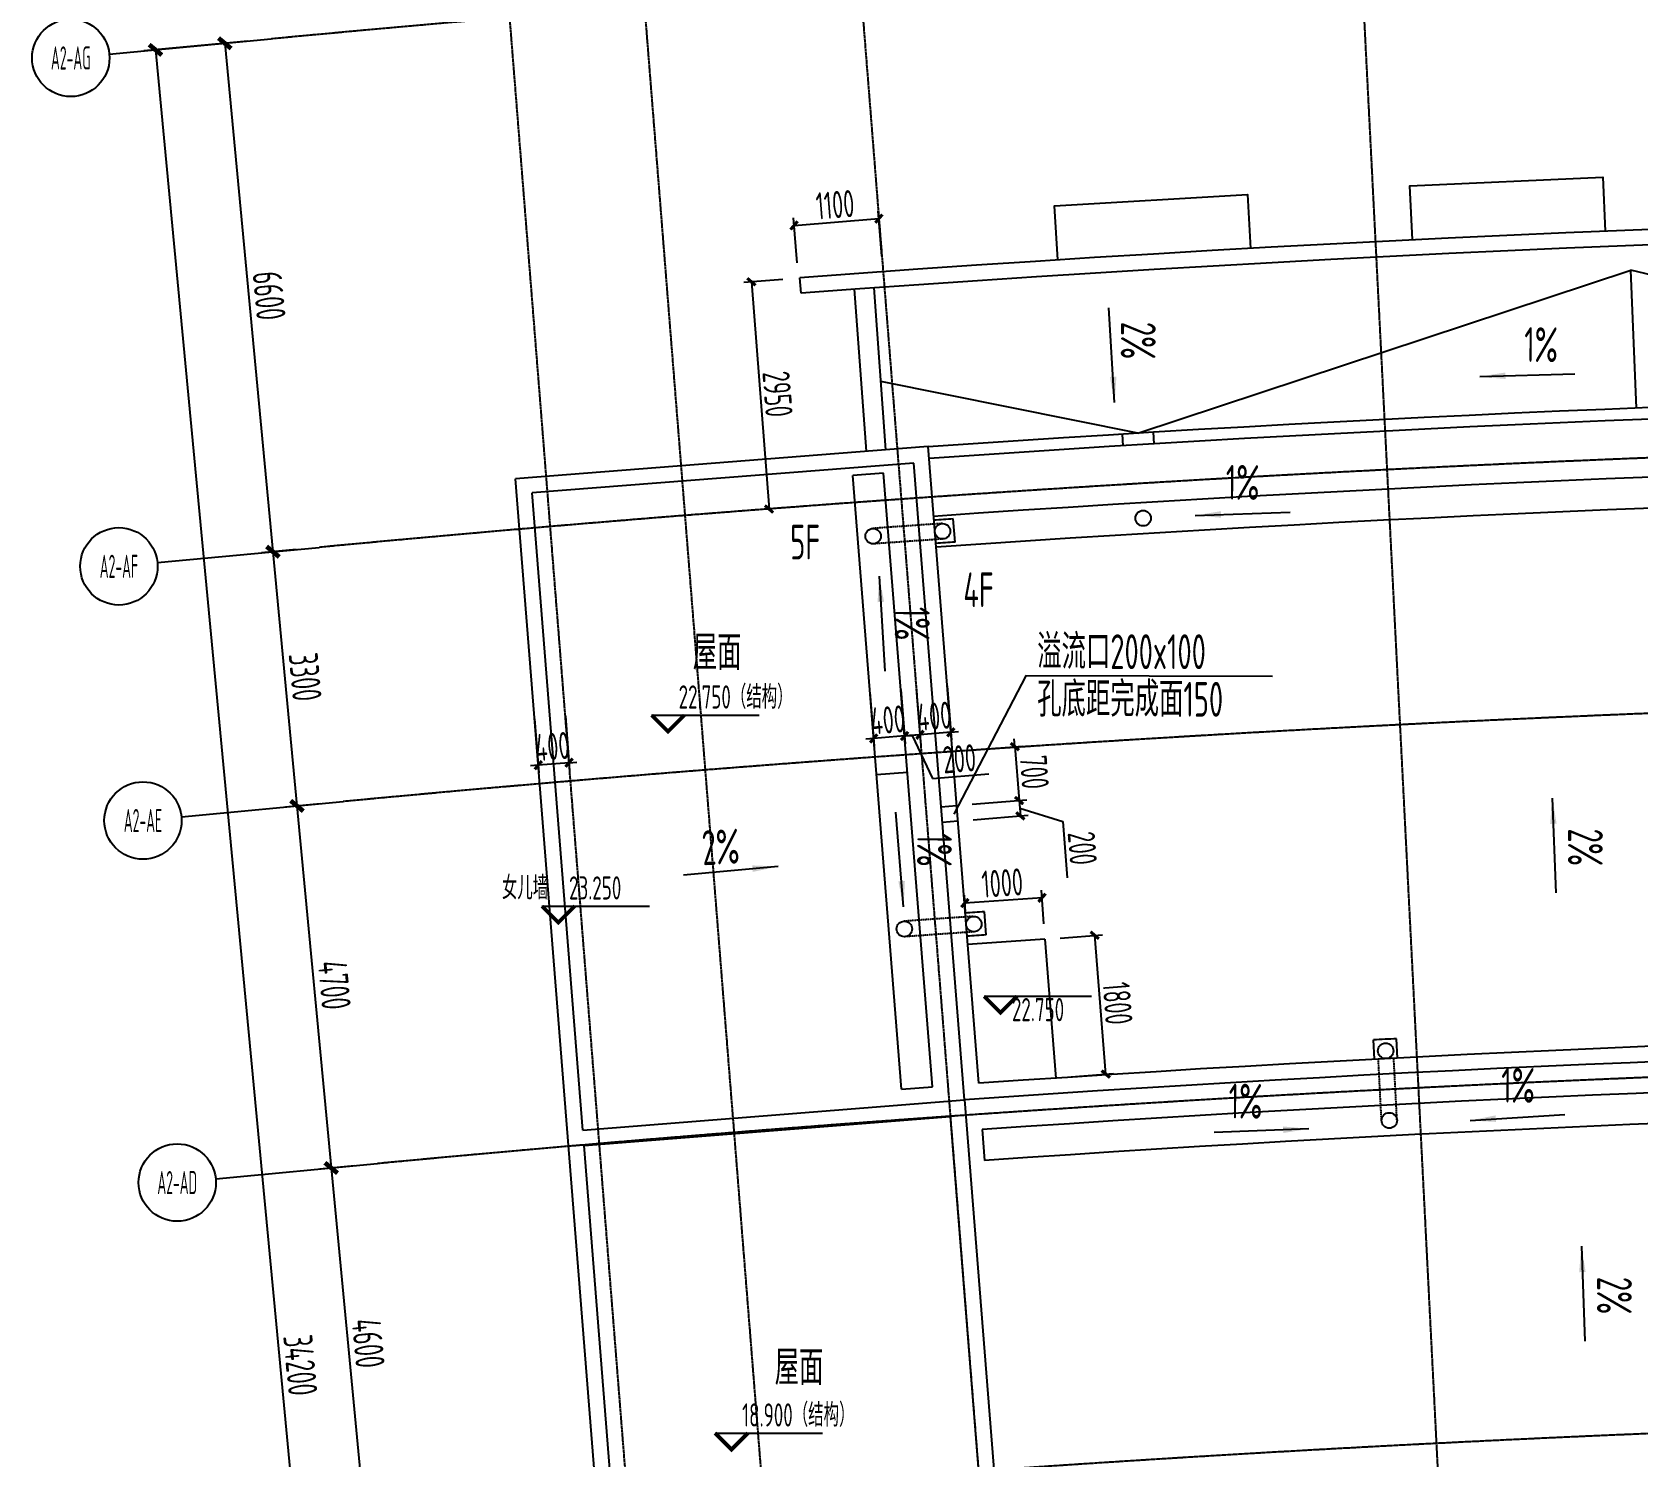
# Model space of a CAD drawing. Header units: millimetres. Extents: x 11677979 to 24947533, y -12764720 to -6308891.
# Drawn here: x 11745174 to 11765932, y -6390643 to -6372229 of the extents above; entities that cross this region are included whole.
import ezdxf
from ezdxf.enums import TextEntityAlignment as Align

# ---------------------------------------------------------------- set-up
doc = ezdxf.new("R2010")
doc.units = ezdxf.units.MM
doc.header["$LTSCALE"] = 10
for name, pattern in [('A2-RG-AXIS$0$CENTER', [2, 1.25, -0.25, 0.25, -0.25]), ('A2-RG-AXIS$0$DOTE', [2.42, 2, -0.2, 0.02, -0.2]), ('A2-RI-RF$0$HIDDEN', [0.375, 0.25, -0.125])]:
    doc.linetypes.add(name, pattern=pattern)
for name, color, linetype in [('A2-RB-RF$0$A-DIMS-100', 1, 'Continuous'), ('A2-RG-AXIS$0$A-AXIS', 1, 'Continuous'), ('A2-RG-AXIS$0$A-DIMS-100', 1, 'Continuous'), ('A2-RG-AXIS$0$A-GRID', 1, 'A2-RG-AXIS$0$CENTER'), ('A2-RG-AXIS$0$A-SYMB', 4, 'Continuous'), ('A2-RI-RF$0$$0$AUDIT_D_120618114340-341', 1, 'Continuous'), ('A2-RI-RF$0$$2$A-SYMB', 4, 'Continuous'), ('A2-RI-RF$0$A-HATH', 9, 'Continuous'), ('A2-RI-RF$0$A-ROOF-DRAN', 175, 'Continuous'), ('A2-RI-RF$0$A-ROOF-EDGE', 2, 'Continuous'), ('A2-RI-RF$0$A-SYMB', 4, 'Continuous'), ('A2-RI-RF$0$A-SYMB-AREA', 4, 'Continuous'), ('A2-RI-RF$0$A-SYMB-NAME', 4, 'Continuous')]:
    doc.layers.add(name, color=color, linetype=linetype)
doc.layers.add('A2-RI-RF$0$A-DETL-LLIN', color=3, linetype='Continuous', lineweight=5)
doc.styles.add('A2-RB-RF$0$XD2008', font='hzs.shx', dxfattribs={"width": 0.7, "bigfont": 'hztxt.shx'})
doc.styles.add('A2-RG-AXIS$0$ECADI', font='hzs.shx', dxfattribs={"width": 0.7, "bigfont": 'hztxt.shx'})
doc.styles.add('A2-RG-AXIS$0$XD2008', font='hzs.shx', dxfattribs={"width": 0.7, "bigfont": 'hztxt.shx'})
doc.styles.add('A2-RI-RF$0$$0$XD2008', font='xd-hzs.shx', dxfattribs={"width": 0.7, "bigfont": 'xd-hztxt.shx'})
doc.styles.add('A2-RI-RF$0$ECADI', font='hzs.shx', dxfattribs={"width": 0.7, "bigfont": 'hztxt.shx'})
doc.dimstyles.new('A2-RB-RF$0$XD100$0', dxfattribs={"dimscale": 100, "dimtxt": 3.5, "dimasz": 1, "dimexe": 1, "dimexo": 2, "dimgap": 0.5, "dimtad": 1, "dimdec": 0, "dimdsep": 46, "dimtxsty": 'A2-RB-RF$0$XD2008', "dimblk1": 'A2-RB-RF$0$_ArchTick', "dimblk2": 'A2-RB-RF$0$_ArchTick', "dimsah": 1, "dimcen": 2.5, "dimclrt": 4, "dimaunit": 1, "dimadec": 0, "dimazin": 0, "dimtfac": 1, "dimtdec": 0, "dimtix": 1, "dimtmove": 1, "dimatfit": 3, "dimfxl": 0, "dimtolj": 1, "dimtzin": 0, "dimarcsym": 0})
doc.dimstyles.new('A2-RG-AXIS$0$XD150$0', dxfattribs={"dimscale": 150, "dimtxt": 2.5, "dimasz": 1, "dimexe": 1, "dimexo": 2, "dimgap": 0.5, "dimtad": 1, "dimdec": 0, "dimdsep": 46, "dimtxsty": 'A2-RG-AXIS$0$XD2008', "dimblk": 'A2-RG-AXIS$0$_ArchTick', "dimcen": 2.5, "dimclrt": 4, "dimaunit": 1, "dimadec": 0, "dimazin": 0, "dimtfac": 1, "dimtdec": 0, "dimtmove": 2, "dimatfit": 3, "dimfxl": 0, "dimtolj": 1, "dimtzin": 0, "dimarcsym": 0})

# ---------------------------------------------------------------- blocks, each defined once
blk = doc.blocks.new('A2-RG-AXIS$0$ECADI-TAG-GRID')
at = {"color": 13}
blk.add_circle((0, 0), 5, dxfattribs=at)
at = {"style": 'A2-RG-AXIS$0$ECADI', "width": 0.7}
blk.add_attdef('GRID', text='', height=5, dxfattribs=at).set_placement((0, 0), align=Align.MIDDLE)
blk = doc.blocks.new('A2-RG-AXIS$0$_ArchTick')
at = {"color": 0, "linetype": 'ByBlock', "const_width": 0.4}
blk.add_lwpolyline([(-0.5, -0.5), (0.5, 0.5)], dxfattribs=at)
blk = doc.blocks.new('*D529')
at = {"layer": 'A2-RG-AXIS$0$A-DIMS-100', "color": 0, "lineweight": -2, "ltscale": 3, "transparency": 16777216}
for p, q in [((11747964, -6372346), (11747516, -6372388)), ((11747665, -6372374), (11748287, -6378945)), ((11748586, -6378916), (11748138, -6378959))]:
    blk.add_line(p, q, dxfattribs=at)
at = {"layer": 'Defpoints', "color": 0, "ltscale": 3, "transparency": 16777216}
for p in [(11748263, -6372318), (11748287, -6378945), (11748885, -6378888)]:
    blk.add_point(p, dxfattribs=at)
at = {"layer": 'A2-RG-AXIS$0$A-DIMS-100', "color": 0, "lineweight": -2, "ltscale": 3, "transparency": 16777216, "xscale": 150, "yscale": 150, "zscale": 150}
for p, rotation in [((11747665, -6372374), 95.40764197919357), ((11748287, -6378945), 275.4076419791936)]:
    blk.add_blockref('A2-RG-AXIS$0$_ArchTick', p, dxfattribs=dict(at, rotation=rotation))
at = {"layer": 'A2-RG-AXIS$0$A-DIMS-100', "color": 4, "ltscale": 3, "transparency": 16777216, "insert": (11748238, -6375635), "char_height": 375, "attachment_point": 5, "rotation": 275.4076, "style": 'A2-RG-AXIS$0$XD2008'}
blk.add_mtext('\\A1;6600', dxfattribs=at)
blk = doc.blocks.new('*D530')
at = {"layer": 'A2-RG-AXIS$0$A-DIMS-100', "color": 0, "lineweight": -2, "ltscale": 3, "transparency": 16777216}
for p, q in [((11748586, -6378916), (11748138, -6378959)), ((11748287, -6378945), (11748598, -6382230)), ((11748897, -6382202), (11748449, -6382244))]:
    blk.add_line(p, q, dxfattribs=at)
at = {"layer": 'Defpoints', "color": 0, "ltscale": 3, "transparency": 16777216}
for p in [(11748885, -6378888), (11749196, -6382174), (11748598, -6382230)]:
    blk.add_point(p, dxfattribs=at)
at = {"layer": 'A2-RG-AXIS$0$A-DIMS-100', "color": 0, "lineweight": -2, "ltscale": 3, "transparency": 16777216, "xscale": 150, "yscale": 150, "zscale": 150}
for p, rotation in [((11748287, -6378945), 95.40764194036541), ((11748598, -6382230), 275.4076419403654)]:
    blk.add_blockref('A2-RG-AXIS$0$_ArchTick', p, dxfattribs=dict(at, rotation=rotation))
at = {"layer": 'A2-RG-AXIS$0$A-DIMS-100', "color": 4, "ltscale": 3, "transparency": 16777216, "insert": (11748704, -6380563), "char_height": 375, "attachment_point": 5, "rotation": 275.4076, "style": 'A2-RG-AXIS$0$XD2008'}
blk.add_mtext('\\A1;3300', dxfattribs=at)
blk = doc.blocks.new('*D531')
at = {"layer": 'A2-RG-AXIS$0$A-DIMS-100', "color": 0, "lineweight": -2, "ltscale": 3, "transparency": 16777216}
for p, q in [((11748897, -6382202), (11748449, -6382244)), ((11748598, -6382230), (11749041, -6386909)), ((11749340, -6386881), (11748892, -6386923))]:
    blk.add_line(p, q, dxfattribs=at)
at = {"layer": 'Defpoints', "color": 0, "ltscale": 3, "transparency": 16777216}
for p in [(11749196, -6382174), (11749041, -6386909), (11749638, -6386853)]:
    blk.add_point(p, dxfattribs=at)
at = {"layer": 'A2-RG-AXIS$0$A-DIMS-100', "color": 0, "lineweight": -2, "ltscale": 3, "transparency": 16777216, "xscale": 150, "yscale": 150, "zscale": 150}
for p, rotation in [((11748598, -6382230), 95.40764194036541), ((11749041, -6386909), 275.4076419403654)]:
    blk.add_blockref('A2-RG-AXIS$0$_ArchTick', p, dxfattribs=dict(at, rotation=rotation))
at = {"layer": 'A2-RG-AXIS$0$A-DIMS-100', "color": 4, "ltscale": 3, "transparency": 16777216, "insert": (11749081, -6384545), "char_height": 375, "attachment_point": 5, "rotation": 275.4076, "style": 'A2-RG-AXIS$0$XD2008'}
blk.add_mtext('\\A1;4700', dxfattribs=at)
blk = doc.blocks.new('*D532')
at = {"layer": 'A2-RG-AXIS$0$A-DIMS-100', "color": 0, "lineweight": -2, "ltscale": 3, "transparency": 16777216}
for p, q in [((11749340, -6386881), (11748892, -6386923)), ((11749041, -6386909), (11749475, -6391489)), ((11749773, -6391460), (11749325, -6391503))]:
    blk.add_line(p, q, dxfattribs=at)
at = {"layer": 'Defpoints', "color": 0, "ltscale": 3, "transparency": 16777216}
for p in [(11749638, -6386853), (11749475, -6391489), (11750072, -6391432)]:
    blk.add_point(p, dxfattribs=at)
at = {"layer": 'A2-RG-AXIS$0$A-DIMS-100', "color": 0, "lineweight": -2, "ltscale": 3, "transparency": 16777216, "xscale": 150, "yscale": 150, "zscale": 150}
for p, rotation in [((11749041, -6386909), 95.40764194036541), ((11749475, -6391489), 275.4076419403654)]:
    blk.add_blockref('A2-RG-AXIS$0$_ArchTick', p, dxfattribs=dict(at, rotation=rotation))
at = {"layer": 'A2-RG-AXIS$0$A-DIMS-100', "color": 4, "ltscale": 3, "transparency": 16777216, "insert": (11749519, -6389174), "char_height": 375, "attachment_point": 5, "rotation": 275.4076, "style": 'A2-RG-AXIS$0$XD2008'}
blk.add_mtext('\\A1;4600', dxfattribs=at)
blk = doc.blocks.new('*D536')
at = {"layer": 'A2-RG-AXIS$0$A-DIMS-100', "color": 0, "lineweight": -2, "ltscale": 3, "transparency": 16777216}
for p, q in [((11747964, -6372346), (11746620, -6372473)), ((11746769, -6372459), (11749992, -6406507)), ((11751187, -6406394), (11749843, -6406521))]:
    blk.add_line(p, q, dxfattribs=at)
at = {"layer": 'Defpoints', "color": 0, "ltscale": 3, "transparency": 16777216}
for p in [(11748263, -6372318), (11751486, -6406365), (11749992, -6406507)]:
    blk.add_point(p, dxfattribs=at)
at = {"layer": 'A2-RG-AXIS$0$A-DIMS-100', "color": 0, "lineweight": -2, "ltscale": 3, "transparency": 16777216, "xscale": 150, "yscale": 150, "zscale": 150}
for p, rotation in [((11746769, -6372459), 95.40764197918442), ((11749992, -6406507), 275.4076419791845)]:
    blk.add_blockref('A2-RG-AXIS$0$_ArchTick', p, dxfattribs=dict(at, rotation=rotation))
at = {"layer": 'A2-RG-AXIS$0$A-DIMS-100', "color": 4, "ltscale": 3, "transparency": 16777216, "insert": (11748642, -6389458), "char_height": 375, "attachment_point": 5, "rotation": 275.4076, "style": 'A2-RG-AXIS$0$XD2008'}
blk.add_mtext('\\A1;34200', dxfattribs=at)
blk = doc.blocks.new('A2-RI-RF$0$5erhfh')
at = {"layer": 'A2-RI-RF$0$A-SYMB-AREA', "style": 'A2-RI-RF$0$ECADI', "width": 0.7}
blk.add_attdef('340M2', text='', height=2.5, dxfattribs=at).set_placement((0, 1.25), align=Align.MIDDLE_LEFT)
at = {"layer": 'A2-RI-RF$0$A-SYMB-NAME', "style": 'A2-RI-RF$0$ECADI', "width": 0.7}
blk.add_attdef('CHINESENAME', (-12.29, 3.09), '', height=4.5, dxfattribs=at)
blk = doc.blocks.new('A2-RI-RF$0$$2$ECADI-TAG-HGHT（国标）')
at = {"color": 1}
blk.add_line((-2.12, 2.12), (11.77, 2.12), dxfattribs=at)
at = {"color": 1, "const_width": 0.5}
blk.add_lwpolyline([(-2.12, 2.12), (0, 0), (2.12, 2.12)], dxfattribs=at)
at = {"style": 'A2-RI-RF$0$$0$XD2008', "width": 0.7}
blk.add_attdef('FL', text='', height=3, dxfattribs=at).set_placement((-2.69, 2.97), align=Align.RIGHT)
for tag, p in [('F.F.L.', (2.28, 2.97)), ('T.O.S.', (2.28, -1.1))]:
    blk.add_attdef(tag, p, '', height=3, dxfattribs=at)
blk = doc.blocks.new('A2-RB-RF$0$_ArchTick')
at = {"color": 0, "linetype": 'ByBlock', "const_width": 0.4}
blk.add_lwpolyline([(-0.5, -0.5), (0.5, 0.5)], dxfattribs=at)
blk = doc.blocks.new('*D703')
at = {"layer": 'A2-RB-RF$0$A-DIMS-100', "color": 0, "lineweight": -2, "transparency": 16777216}
for p, q in [((11751669, -6381104), (11751725, -6381802)), ((11752068, -6381072), (11752123, -6381771)), ((11751717, -6381703), (11751617, -6381711)), ((11752115, -6381671), (11751717, -6381703)), ((11752115, -6381671), (11752215, -6381663))]:
    blk.add_line(p, q, dxfattribs=at)
at = {"layer": 'Defpoints', "color": 0, "transparency": 16777216}
for p in [(11751653, -6380904), (11752052, -6380873), (11751717, -6381703)]:
    blk.add_point(p, dxfattribs=at)
at = {"layer": 'A2-RB-RF$0$A-DIMS-100', "color": 0, "lineweight": -2, "transparency": 16777216, "xscale": 100, "yscale": 100, "zscale": 100}
for p, rotation in [((11751717, -6381703), 4.548265622545394), ((11752115, -6381671), 184.5482656225454)]:
    blk.add_blockref('A2-RB-RF$0$_ArchTick', p, dxfattribs=dict(at, rotation=rotation))
at = {"layer": 'A2-RB-RF$0$A-DIMS-100', "color": 4, "transparency": 16777216, "insert": (11751898, -6381462), "char_height": 350, "attachment_point": 5, "rotation": 4.5483, "style": 'A2-RB-RF$0$XD2008'}
blk.add_mtext('\\A1;400', dxfattribs=at)
blk = doc.blocks.new('*D704')
at = {"layer": 'A2-RB-RF$0$A-DIMS-100', "color": 0, "lineweight": -2, "transparency": 16777216}
for p, q in [((11755062, -6375210), (11755016, -6374628)), ((11755024, -6374728), (11756120, -6374640)), ((11756159, -6375123), (11756113, -6374541))]:
    blk.add_line(p, q, dxfattribs=at)
at = {"layer": 'Defpoints', "color": 0, "transparency": 16777216}
for p in [(11756120, -6374640), (11756175, -6375322), (11755078, -6375410)]:
    blk.add_point(p, dxfattribs=at)
at = {"layer": 'A2-RB-RF$0$A-DIMS-100', "color": 0, "lineweight": -2, "transparency": 16777216, "xscale": 100, "yscale": 100, "zscale": 100}
for p, rotation in [((11755024, -6374728), 184.5482656222465), ((11756120, -6374640), 4.548265622246523)]:
    blk.add_blockref('A2-RB-RF$0$_ArchTick', p, dxfattribs=dict(at, rotation=rotation))
at = {"layer": 'A2-RB-RF$0$A-DIMS-100', "color": 4, "transparency": 16777216, "insert": (11755554, -6374460), "char_height": 350, "attachment_point": 5, "rotation": 4.5483, "style": 'A2-RB-RF$0$XD2008'}
blk.add_mtext('\\A1;1100', dxfattribs=at)
blk = doc.blocks.new('*D708')
at = {"layer": 'A2-RB-RF$0$A-DIMS-100', "color": 0, "lineweight": -2, "transparency": 16777216}
for p, q in [((11754879, -6375425), (11754373, -6375464)), ((11754472, -6375456), (11754700, -6378393)), ((11755106, -6378362), (11754600, -6378401))]:
    blk.add_line(p, q, dxfattribs=at)
at = {"layer": 'Defpoints', "color": 0, "transparency": 16777216}
for p in [(11755078, -6375410), (11754700, -6378393), (11755306, -6378346)]:
    blk.add_point(p, dxfattribs=at)
at = {"layer": 'A2-RB-RF$0$A-DIMS-100', "color": 0, "lineweight": -2, "transparency": 16777216, "xscale": 100, "yscale": 100, "zscale": 100}
for p, rotation in [((11754472, -6375456), 94.43305191312088), ((11754700, -6378393), 274.4330519131209)]:
    blk.add_blockref('A2-RB-RF$0$_ArchTick', p, dxfattribs=dict(at, rotation=rotation))
at = {"layer": 'A2-RB-RF$0$A-DIMS-100', "color": 4, "transparency": 16777216, "insert": (11754811, -6376907), "char_height": 350, "attachment_point": 5, "rotation": 274.4331, "style": 'A2-RB-RF$0$XD2008'}
blk.add_mtext('\\A1;2950', dxfattribs=at)
blk = doc.blocks.new('*D630')
at = {"layer": 'A2-RB-RF$0$A-DIMS-100', "color": 0, "lineweight": -2, "transparency": 16777216}
for p, q in [((11758465, -6383937), (11759010, -6383894)), ((11759053, -6385696), (11758910, -6383902)), ((11758608, -6385732), (11759152, -6385688))]:
    blk.add_line(p, q, dxfattribs=at)
at = {"layer": 'Defpoints', "color": 0, "transparency": 16777216}
for p in [(11758266, -6383953), (11758910, -6383902), (11758408, -6385748)]:
    blk.add_point(p, dxfattribs=at)
at = {"layer": 'A2-RB-RF$0$A-DIMS-100', "color": 0, "lineweight": -2, "transparency": 16777216, "xscale": 100, "yscale": 100, "zscale": 100}
for p, rotation in [((11758910, -6383902), 94.54826562281302), ((11759053, -6385696), 274.548265622813)]:
    blk.add_blockref('A2-RB-RF$0$_ArchTick', p, dxfattribs=dict(at, rotation=rotation))
at = {"layer": 'A2-RB-RF$0$A-DIMS-100', "color": 4, "transparency": 16777216, "insert": (11759206, -6384781), "char_height": 350, "attachment_point": 5, "rotation": 274.5483, "style": 'A2-RB-RF$0$XD2008'}
blk.add_mtext('\\A1;1800', dxfattribs=at)
blk = doc.blocks.new('*D631')
at = {"layer": 'A2-RB-RF$0$A-DIMS-100', "color": 0, "lineweight": -2, "transparency": 16777216}
for p, q in [((11757254, -6383821), (11757225, -6383385)), ((11758229, -6383417), (11757232, -6383485)), ((11758252, -6383753), (11758223, -6383317))]:
    blk.add_line(p, q, dxfattribs=at)
at = {"layer": 'Defpoints', "color": 0, "transparency": 16777216}
for p in [(11757232, -6383485), (11757268, -6384020), (11758266, -6383953)]:
    blk.add_point(p, dxfattribs=at)
at = {"layer": 'A2-RB-RF$0$A-DIMS-100', "color": 0, "lineweight": -2, "transparency": 16777216, "xscale": 100, "yscale": 100, "zscale": 100}
for p, rotation in [((11757232, -6383485), 183.8663754355213), ((11758229, -6383417), 3.866375435521379)]:
    blk.add_blockref('A2-RB-RF$0$_ArchTick', p, dxfattribs=dict(at, rotation=rotation))
at = {"layer": 'A2-RB-RF$0$A-DIMS-100', "color": 4, "transparency": 16777216, "insert": (11757715, -6383226), "char_height": 350, "attachment_point": 5, "rotation": 3.8664, "style": 'A2-RB-RF$0$XD2008'}
blk.add_mtext('\\A1;1000', dxfattribs=at)
blk = doc.blocks.new('*D648')
at = {"layer": 'A2-RB-RF$0$A-DIMS-100', "color": 0, "lineweight": -2, "transparency": 16777216}
for p, q in [((11756005, -6380759), (11756061, -6381457)), ((11756404, -6380727), (11756460, -6381426)), ((11756452, -6381326), (11756053, -6381358)), ((11756452, -6381326), (11756551, -6381318)), ((11756053, -6381358), (11755953, -6381366))]:
    blk.add_line(p, q, dxfattribs=at)
at = {"layer": 'Defpoints', "color": 0, "transparency": 16777216}
for p in [(11755989, -6380559), (11756388, -6380528), (11756053, -6381358)]:
    blk.add_point(p, dxfattribs=at)
at = {"layer": 'A2-RB-RF$0$A-DIMS-100', "color": 0, "lineweight": -2, "transparency": 16777216, "xscale": 100, "yscale": 100, "zscale": 100}
for p, rotation in [((11756053, -6381358), 4.548265622545394), ((11756452, -6381326), 184.5482656225454)]:
    blk.add_blockref('A2-RB-RF$0$_ArchTick', p, dxfattribs=dict(at, rotation=rotation))
at = {"layer": 'A2-RB-RF$0$A-DIMS-100', "color": 4, "transparency": 16777216, "insert": (11756234, -6381118), "char_height": 350, "attachment_point": 5, "rotation": 4.5483, "style": 'A2-RB-RF$0$XD2008'}
blk.add_mtext('\\A1;400', dxfattribs=at)
blk = doc.blocks.new('*D649')
at = {"layer": 'A2-RB-RF$0$A-DIMS-100', "color": 0, "lineweight": -2, "transparency": 16777216}
for p, q in [((11756603, -6380711), (11756659, -6381410)), ((11756404, -6380727), (11756460, -6381426)), ((11756651, -6381310), (11756452, -6381326)), ((11756551, -6381318), (11756814, -6381874)), ((11756814, -6381874), (11757542, -6381816))]:
    blk.add_line(p, q, dxfattribs=at)
at = {"layer": 'Defpoints', "color": 0, "transparency": 16777216}
for p in [(11756588, -6380512), (11756388, -6380528), (11756452, -6381326)]:
    blk.add_point(p, dxfattribs=at)
at = {"layer": 'A2-RB-RF$0$A-DIMS-100', "color": 0, "lineweight": -2, "transparency": 16777216, "xscale": 100, "yscale": 100, "zscale": 100}
for p, rotation in [((11756452, -6381326), 184.548265623159), ((11756651, -6381310), 4.548265623159047)]:
    blk.add_blockref('A2-RB-RF$0$_ArchTick', p, dxfattribs=dict(at, rotation=rotation))
at = {"layer": 'A2-RB-RF$0$A-DIMS-100', "color": 4, "transparency": 16777216, "insert": (11757160, -6381620), "char_height": 350, "attachment_point": 5, "rotation": 4.5483, "style": 'A2-RB-RF$0$XD2008'}
blk.add_mtext('\\A1;200', dxfattribs=at)
blk = doc.blocks.new('*D650')
at = {"layer": 'A2-RB-RF$0$A-DIMS-100', "color": 0, "lineweight": -2, "transparency": 16777216}
for p, q in [((11756603, -6380711), (11756659, -6381410)), ((11757002, -6380679), (11757058, -6381378)), ((11756651, -6381310), (11756551, -6381318)), ((11757050, -6381278), (11756651, -6381310)), ((11757050, -6381278), (11757149, -6381270))]:
    blk.add_line(p, q, dxfattribs=at)
at = {"layer": 'Defpoints', "color": 0, "transparency": 16777216}
for p in [(11756588, -6380512), (11756986, -6380480), (11756651, -6381310)]:
    blk.add_point(p, dxfattribs=at)
at = {"layer": 'A2-RB-RF$0$A-DIMS-100', "color": 0, "lineweight": -2, "transparency": 16777216, "xscale": 100, "yscale": 100, "zscale": 100}
for p, rotation in [((11756651, -6381310), 4.548265622545394), ((11757050, -6381278), 184.5482656225454)]:
    blk.add_blockref('A2-RB-RF$0$_ArchTick', p, dxfattribs=dict(at, rotation=rotation))
at = {"layer": 'A2-RB-RF$0$A-DIMS-100', "color": 4, "transparency": 16777216, "insert": (11756833, -6381070), "char_height": 350, "attachment_point": 5, "rotation": 4.5483, "style": 'A2-RB-RF$0$XD2008'}
blk.add_mtext('\\A1;400', dxfattribs=at)
blk = doc.blocks.new('*D666')
at = {"layer": 'A2-RB-RF$0$A-DIMS-100', "color": 0, "lineweight": -2, "transparency": 16777216}
for p, q in [((11757324, -6382208), (11758033, -6382152)), ((11757933, -6382160), (11757949, -6382359)), ((11757340, -6382408), (11758049, -6382351)), ((11757941, -6382259), (11758498, -6382430)), ((11758498, -6382430), (11758556, -6383158))]:
    blk.add_line(p, q, dxfattribs=at)
at = {"layer": 'Defpoints', "color": 0, "transparency": 16777216}
for p in [(11757125, -6382224), (11757949, -6382359), (11757141, -6382423)]:
    blk.add_point(p, dxfattribs=at)
at = {"layer": 'A2-RB-RF$0$A-DIMS-100', "color": 0, "lineweight": -2, "transparency": 16777216, "xscale": 100, "yscale": 100, "zscale": 100}
for p, rotation in [((11757933, -6382160), 94.54826562278727), ((11757949, -6382359), 274.5482656227873)]:
    blk.add_blockref('A2-RB-RF$0$_ArchTick', p, dxfattribs=dict(at, rotation=rotation))
at = {"layer": 'A2-RB-RF$0$A-DIMS-100', "color": 4, "transparency": 16777216, "insert": (11758751, -6382776), "char_height": 350, "attachment_point": 5, "rotation": 274.5483, "style": 'A2-RB-RF$0$XD2008'}
blk.add_mtext('\\A1;200', dxfattribs=at)
blk = doc.blocks.new('*D667')
at = {"layer": 'A2-RB-RF$0$A-DIMS-100', "color": 0, "lineweight": -2, "transparency": 16777216}
for p, q in [((11757269, -6381512), (11757978, -6381456)), ((11757878, -6381464), (11757870, -6381364)), ((11757878, -6381464), (11757933, -6382160)), ((11757324, -6382208), (11758033, -6382152)), ((11757933, -6382160), (11757941, -6382259))]:
    blk.add_line(p, q, dxfattribs=at)
at = {"layer": 'Defpoints', "color": 0, "transparency": 16777216}
for p in [(11757070, -6381528), (11757933, -6382160), (11757125, -6382224)]:
    blk.add_point(p, dxfattribs=at)
at = {"layer": 'A2-RB-RF$0$A-DIMS-100', "color": 0, "lineweight": -2, "transparency": 16777216, "xscale": 100, "yscale": 100, "zscale": 100}
for p, rotation in [((11757878, -6381464), 274.5482656227238), ((11757933, -6382160), 94.54826562272376)]:
    blk.add_blockref('A2-RB-RF$0$_ArchTick', p, dxfattribs=dict(at, rotation=rotation))
at = {"layer": 'A2-RB-RF$0$A-DIMS-100', "color": 4, "transparency": 16777216, "insert": (11758130, -6381794), "char_height": 350, "attachment_point": 5, "rotation": 274.5483, "style": 'A2-RB-RF$0$XD2008'}
blk.add_mtext('\\A1;700', dxfattribs=at)
blk = doc.blocks.new('A2-RG-AXIS')
at = {"layer": 'A2-RG-AXIS$0$A-AXIS', "ltscale": 3}
for p, q in [((11746171.9, -6372515.5), (11748262.6, -6372317.6)), ((11746793.9, -6379086.1), (11748884.5, -6378888.2)), ((11747104.9, -6382371.4), (11749195.5, -6382173.5)), ((11747547.8, -6387050.5), (11749638.5, -6386852.6))]:
    blk.add_line(p, q, dxfattribs=at)
at = {"layer": 'A2-RG-AXIS$0$A-GRID', "linetype": 'A2-RG-AXIS$0$DOTE'}
for p, q in [((11764241.9, -6408445.8), (11762206, -6368297.4)), ((11755647.6, -6368696.2), (11757669.8, -6394116.9)), ((11754299.2, -6409123.8), (11751111, -6369045.1)), ((11756043.3, -6408979.7), (11752855.5, -6368906.3))]:
    blk.add_line(p, q, dxfattribs=at)
for radius in [323300, 316700, 313400, 308700, 304100]:
    blk.add_arc((11778730.7, -6694178.7), radius, 75.589285, 95.407644, dxfattribs=at)
at = {"layer": 'A2-RG-AXIS$0$A-SYMB'}
ref = blk.add_blockref('A2-RG-AXIS$0$ECADI-TAG-GRID', (11745674.1, -6372562.6), dxfattribs=dict(at, xscale=100, yscale=100, zscale=100))
ref.add_attrib('GRID', 'A2-AG', dxfattribs={"layer": '0', "extrusion": (0, 0, -1), "height": 300, "style": 'A2-RG-AXIS$0$ECADI', "text_generation_flag": 2, "width": 0.5}).set_placement((-11745674.1, -6372562.6), align=Align.MIDDLE)
ref = blk.add_blockref('A2-RG-AXIS$0$ECADI-TAG-GRID', (11746296.1, -6379133.3), dxfattribs=dict(at, xscale=100, yscale=100, zscale=100))
ref.add_attrib('GRID', 'A2-AF', dxfattribs={"layer": '0', "extrusion": (0, 0, -1), "height": 300, "style": 'A2-RG-AXIS$0$ECADI', "text_generation_flag": 2, "width": 0.5}).set_placement((-11746296.1, -6379133.3), align=Align.MIDDLE)
ref = blk.add_blockref('A2-RG-AXIS$0$ECADI-TAG-GRID', (11746607.1, -6382418.6), dxfattribs=dict(at, xscale=100, yscale=100, zscale=100))
ref.add_attrib('GRID', 'A2-AE', dxfattribs={"layer": '0', "extrusion": (0, 0, -1), "height": 300, "style": 'A2-RG-AXIS$0$ECADI', "text_generation_flag": 2, "width": 0.5}).set_placement((-11746607.1, -6382418.6), align=Align.MIDDLE)
ref = blk.add_blockref('A2-RG-AXIS$0$ECADI-TAG-GRID', (11747050, -6387097.6), dxfattribs=dict(at, xscale=100, yscale=100, zscale=100))
ref.add_attrib('GRID', 'A2-AD', dxfattribs={"layer": '0', "extrusion": (0, 0, -1), "height": 300, "style": 'A2-RG-AXIS$0$ECADI', "text_generation_flag": 2, "width": 0.5}).set_placement((-11747050, -6387097.6), align=Align.MIDDLE)
at = {"layer": 'A2-RG-AXIS$0$A-DIMS-100', "ltscale": 3}
for p2, distance, picture, middle in [((11751485.6, -6406365.4), -1500, '*D536', (11748642.1, -6389458.1)), ((11748884.5, -6378888.2), -600, '*D529', (11748237.5, -6375634.7))]:
    dim = blk.add_aligned_dim(p1=(11748262.6, -6372317.6), p2=p2, distance=distance, dimstyle='A2-RG-AXIS$0$XD150$0', dxfattribs=at)
    dim.commit()
    dim.dimension.update_dxf_attribs({"geometry": picture, "text_midpoint": middle})
for base, p1, p2, picture, middle in [((11748598.2, -6382230.1), (11748884.5, -6378888.2), (11749195.5, -6382173.5), '*D530', (11748704, -6380562.7)), ((11749041.1, -6386909.2), (11749195.5, -6382173.5), (11749638.5, -6386852.6), '*D531', (11749081, -6384544.9)), ((11749474.6, -6391488.7), (11749638.5, -6386852.6), (11750072, -6391432.1), '*D532', (11749519.2, -6389174.2))]:
    dim = blk.add_linear_dim(base=base, p1=p1, p2=p2, angle=95.40764, dimstyle='A2-RG-AXIS$0$XD150$0', dxfattribs=at)
    dim.commit()
    dim.dimension.update_dxf_attribs({"geometry": picture, "text_midpoint": middle})
blk = doc.blocks.new('A2-RI-RF')
at = {"layer": 'A2-RI-RF$0$$0$AUDIT_D_120618114340-341'}
for p, q in [((11759167.6, -6377017.3), (11759091.1, -6375792.2)), ((11763887.7, -6376681.7), (11765114.7, -6376647.4)), ((11760210.5, -6378476.3), (11761437.2, -6378432.7)), ((11756123.7, -6379262.2), (11756197, -6380487.5)), ((11764825.7, -6382128), (11764869.2, -6383354.7)), ((11756439.6, -6383535), (11756339.5, -6382311.6)), ((11754818.4, -6383012.5), (11753595.9, -6383123.2)), ((11763762.8, -6386295), (11764987.7, -6386216.4)), ((11761679.1, -6386403.3), (11760452.6, -6386452.3)), ((11765200.9, -6387921.5), (11765244.5, -6389148.2))]:
    blk.add_line(p, q, dxfattribs=at)
at = {"layer": 'A2-RI-RF$0$$0$AUDIT_D_120618114340-341', "extrusion": (0, 0, -1)}
for points in [[(-11759190.8, -6376682.6), (-11759106.8, -6376687.4), (-11759167.7, -6377021.2)], [(-11764218.9, -6376628.4), (-11764221.8, -6376712.5), (-11763883.8, -6376681.9)], [(-11760541.3, -6378420.5), (-11760544.8, -6378504.6), (-11760206.6, -6378476.6)], [(-11756187.5, -6379591.6), (-11756103.6, -6379597.1), (-11756123.4, -6379258.3)], [(-11764881.5, -6382458.7), (-11764797.4, -6382462.2), (-11764825.4, -6382124)], [(-11754483.2, -6382998.6), (-11754490.3, -6383082.5), (-11754822.3, -6383012.2)], [(-11756456.4, -6383199.9), (-11756372.5, -6383206.3), (-11756439.8, -6383538.9)], [(-11764091.8, -6386229.7), (-11764097.7, -6386313.7), (-11763758.9, -6386295.3)], [(-11761345.1, -6386372.6), (-11761347.9, -6386456.7), (-11761683.1, -6386403.3)], [(-11765256.7, -6388252.3), (-11765172.7, -6388255.8), (-11765200.7, -6387917.6)]]:
    blk.add_solid(points, dxfattribs=at)
at = {"layer": 'A2-RI-RF$0$A-HATH'}
for p, q in [((11759469.4, -6377413.8), (11765841.6, -6375304.6)), ((11765913.7, -6377087.7), (11765841.6, -6375304.6)), ((11772363.2, -6376892.6), (11765841.6, -6375304.6)), ((11759469.4, -6377413.8), (11756143.7, -6376745.9)), ((11759278.9, -6377575.7), (11759269.8, -6377425.9)), ((11759678.2, -6377551.5), (11759669.1, -6377401.7))]:
    blk.add_line(p, q, dxfattribs=at)
at = {"layer": 'A2-RI-RF$0$A-HATH', "linetype": 'A2-RI-RF$0$HIDDEN'}
for p, q in [((11762818, -6386289.4), (11762776.4, -6385490.7)), ((11762618.3, -6386299.8), (11762576.7, -6385501.1))]:
    blk.add_line(p, q, dxfattribs=at)
for centre, radius, end in [((11778730.7, -6694178.7), 316350, 94.113585), ((11778730.7, -6694178.7), 316150, 94.11331), ((11779134.6, -6699255.6), 316350, 94.113585), ((11779134.6, -6699255.6), 316150, 94.11331)]:
    blk.add_arc(centre, radius, 93.950386, end, dxfattribs=at)
at = {"layer": 'A2-RI-RF$0$A-ROOF-DRAN'}
for p, q in [((11756181.5, -6377929.4), (11755782.7, -6377960.7)), ((11756413.5, -6385890.6), (11755782.7, -6377960.7)), ((11756812.3, -6385858.9), (11756181.5, -6377929.4)), ((11757105, -6378819.3), (11757081.2, -6378520.3)), ((11756090.2, -6381825.9), (11756488.9, -6381794.2)), ((11757508.8, -6383896.3), (11757485, -6383597.2)), ((11762526.8, -6385503.7), (11762513.8, -6385254.1)), ((11762826.4, -6385488.2), (11762813.4, -6385238.5)), ((11756413.5, -6385890.6), (11756812.3, -6385858.9)), ((11757457.1, -6386413.1), (11757484.6, -6386812.1))]:
    blk.add_line(p, q, dxfattribs=at)
for centre in [(11759536.2, -6378511.8), (11756045.6, -6378743.4), (11756943.4, -6378680.1), (11756449.5, -6383820.3), (11757347.3, -6383757), (11762671.4, -6385396.1), (11762718.1, -6386294.6), (11762718.1, -6386294.6)]:
    blk.add_circle(centre, 100, dxfattribs=at)
for centre, radius, start, end in [((11778730.7, -6694178.7), 316450, 87.242651, 93.96887), ((11778730.7, -6694178.7), 316050, 87.243854, 93.968137), ((11778730.7, -6694178.7), 316400, 93.923505, 93.968779), ((11778730.7, -6694178.7), 316100, 93.922912, 93.968229), ((11779134.6, -6699255.6), 316400, 93.923505, 93.968779), ((11779134.6, -6699255.6), 316100, 93.922912, 93.968229), ((11778730.7, -6694178.7), 309350, 92.949403, 93.004967), ((11778730.7, -6694178.7), 308500, 87.247739, 93.954159), ((11778730.7, -6694178.7), 308100, 87.323338, 93.954159)]:
    blk.add_arc(centre, radius, start, end, dxfattribs=at)
at = {"layer": 'A2-RI-RF$0$A-ROOF-EDGE'}
for p, q in [((11755114.1, -6375602.9), (11755099.4, -6375403.4)), ((11755958.3, -6377646), (11755806.3, -6375551.7)), ((11756056.1, -6375533.7), (11756207.4, -6377626.5)), ((11756755.9, -6377583.5), (11751422.2, -6378001.5)), ((11757410.7, -6385814.9), (11756755.9, -6377583.5)), ((11756572.3, -6377798.5), (11751637.5, -6378185.2)), ((11757227, -6386028.1), (11756572.3, -6377798.5)), ((11752786.6, -6395152.1), (11751422.2, -6378001.5)), ((11752292.5, -6386419.1), (11751637.5, -6378185.2)), ((11756925.6, -6382239.9), (11757125, -6382224)), ((11756941.5, -6382439.2), (11757140.9, -6382423.4)), ((11758265.7, -6383953), (11758408.5, -6385747.5))]:
    blk.add_line(p, q, dxfattribs=at)
for points in [[(11763016.3, -6374915.2), (11762982.1, -6374216.1), (11765479.6, -6374102.9), (11765508.8, -6374802.3)], [(11758435.2, -6375173.7), (11758391, -6374475.1), (11760886.6, -6374326.1), (11760925.8, -6375025)], [(11752292.5, -6386419.1), (11757225.6, -6386026.6), (11757905, -6394551.6)], [(11752970, -6394935.5), (11752308.4, -6386618.5), (11757042.1, -6386241.8), (11757705.5, -6394565.5)]]:
    blk.add_lwpolyline(points, dxfattribs=at)
for centre, radius, start, end in [((11778730.7, -6694178.7), 319650, 76.756883, 94.239677), ((11778730.7, -6694178.7), 319450, 76.756883, 94.239677), ((11778729.8, -6694178.8), 317350, 87.222766, 93.970354), ((11778729.8, -6694178.8), 317200, 87.223207, 93.970081), ((11778730.7, -6694178.7), 310900, 93.774224, 93.958527), ((11778730.7, -6694178.7), 309100, 87.134709, 93.955093), ((11778730.7, -6694178.7), 308900, 87.172336, 93.991807)]:
    blk.add_arc(centre, radius, start, end, dxfattribs=at)
at = {"layer": 'A2-RI-RF$0$A-SYMB'}
blk.add_lwpolyline([(11761208, -6380557.6), (11758021.8, -6380550), (11757087.4, -6382335)], dxfattribs=at)
ref = blk.add_blockref('A2-RI-RF$0$5erhfh', (11758895.5, -6376504.2), dxfattribs=dict(xscale=99.99999999968374, yscale=99.99999999968374, zscale=99.99999999968374, rotation=269.5617199320547))
ref.add_attrib('CHINESENAME', '2%%%', (11759249.9, -6375971.8), dxfattribs={"layer": 'A2-RI-RF$0$A-SYMB-NAME', "height": 450, "rotation": 269.56172, "style": 'A2-RI-RF$0$ECADI', "width": 0.7})
ref = blk.add_blockref('A2-RI-RF$0$5erhfh', (11764994, -6376846.6), dxfattribs=dict(xscale=99.99999999968374, yscale=99.99999999968374, zscale=99.99999999968374, rotation=359.5617199320547))
ref.add_attrib('CHINESENAME', '1%%%', (11764461.5, -6376492.2), dxfattribs={"layer": 'A2-RI-RF$0$A-SYMB-NAME', "height": 450, "rotation": 359.56172, "style": 'A2-RI-RF$0$ECADI', "width": 0.7})
ref = blk.add_blockref('A2-RI-RF$0$5erhfh', (11761135.8, -6378626.3), dxfattribs=dict(xscale=99.99999999968374, yscale=99.99999999968374, zscale=99.99999999968374, rotation=359.5617199320547))
ref.add_attrib('CHINESENAME', '1%%%', (11760603.3, -6378272), dxfattribs={"layer": 'A2-RI-RF$0$A-SYMB-NAME', "height": 450, "rotation": 359.56172, "style": 'A2-RI-RF$0$ECADI', "width": 0.7})
ref = blk.add_blockref('A2-RI-RF$0$5erhfh', (11755859.1, -6381679.5), dxfattribs=dict(xscale=100, yscale=100, zscale=100))
ref.add_attrib('CHINESENAME', '5F', (11754973.8, -6379045), dxfattribs={"layer": 'A2-RI-RF$0$A-SYMB-NAME', "height": 450, "style": 'A2-RI-RF$0$ECADI', "width": 0.7})
ref = blk.add_blockref('A2-RI-RF$0$5erhfh', (11758097.1, -6382296.2), dxfattribs=dict(xscale=100, yscale=100, zscale=100))
ref.add_attrib('CHINESENAME', '4F', (11757211.8, -6379661.8), dxfattribs={"layer": 'A2-RI-RF$0$A-SYMB-NAME', "height": 450, "style": 'A2-RI-RF$0$ECADI', "width": 0.7})
ref = blk.add_blockref('A2-RI-RF$0$5erhfh', (11755973.9, -6380187.4), dxfattribs=dict(xscale=99.99999999968374, yscale=99.99999999968374, zscale=99.99999999968374, rotation=269.5617199320547))
ref.add_attrib('CHINESENAME', '1%%%', (11756328.3, -6379654.9), dxfattribs={"layer": 'A2-RI-RF$0$A-SYMB-NAME', "height": 450, "rotation": 269.56172, "style": 'A2-RI-RF$0$ECADI', "width": 0.7})
ref = blk.add_blockref('A2-RI-RF$0$5erhfh', (11754599.6, -6383106.7), dxfattribs=dict(xscale=100, yscale=100, zscale=100))
ref.add_attrib('CHINESENAME', '屋面', (11753714.3, -6380472.3), dxfattribs={"layer": 'A2-RI-RF$0$A-SYMB-NAME', "height": 450, "style": 'A2-RI-RF$0$ECADI', "width": 0.7})
ref = blk.add_blockref('A2-RI-RF$0$5erhfh', (11759396.2, -6380770.8), dxfattribs=dict(xscale=100, yscale=100, zscale=100))
ref.add_attrib('CHINESENAME', '溢流口200x100', (11758167, -6380462), dxfattribs={"layer": 'A2-RI-RF$0$A-SYMB-NAME', "height": 450, "style": 'A2-RI-RF$0$ECADI', "width": 0.7})
ref = blk.add_blockref('A2-RI-RF$0$5erhfh', (11759396.2, -6381385.9), dxfattribs=dict(xscale=100, yscale=100, zscale=100))
ref.add_attrib('CHINESENAME', '孔底距完成面150', (11758167, -6381077.1), dxfattribs={"layer": 'A2-RI-RF$0$A-SYMB-NAME', "height": 450, "style": 'A2-RI-RF$0$ECADI', "width": 0.7})
ref = blk.add_blockref('A2-RI-RF$0$5erhfh', (11754397, -6383319.5), dxfattribs=dict(xscale=99.99999999968374, yscale=99.99999999968374, zscale=99.99999999968374, rotation=3.027779249369109))
ref.add_attrib('CHINESENAME', '2%%%', (11753844.1, -6382998), dxfattribs={"layer": 'A2-RI-RF$0$A-SYMB-NAME', "height": 450, "rotation": 3.02778, "style": 'A2-RI-RF$0$ECADI', "width": 0.7})
ref = blk.add_blockref('A2-RI-RF$0$5erhfh', (11764675.7, -6383053.3), dxfattribs=dict(xscale=99.99999999968374, yscale=99.99999999968374, zscale=99.99999999968374, rotation=269.5617199320547))
ref.add_attrib('CHINESENAME', '2%%%', (11765030, -6382520.8), dxfattribs={"layer": 'A2-RI-RF$0$A-SYMB-NAME', "height": 450, "rotation": 269.56172, "style": 'A2-RI-RF$0$ECADI', "width": 0.7})
ref = blk.add_blockref('A2-RI-RF$0$5erhfh', (11756260.8, -6383111.3), dxfattribs=dict(xscale=99.99999999968374, yscale=99.99999999968374, zscale=99.99999999968374, rotation=269.5617199320547))
ref.add_attrib('CHINESENAME', '1%%%', (11756615.2, -6382578.8), dxfattribs={"layer": 'A2-RI-RF$0$A-SYMB-NAME', "height": 450, "rotation": 269.56172, "style": 'A2-RI-RF$0$ECADI', "width": 0.7})
ref = blk.add_blockref('A2-RI-RF$0$5erhfh', (11764696, -6386418.5), dxfattribs=dict(xscale=99.99999999968374, yscale=99.99999999968374, zscale=99.99999999968374, rotation=359.5617199320547))
ref.add_attrib('CHINESENAME', '1%%%', (11764163.5, -6386064.2), dxfattribs={"layer": 'A2-RI-RF$0$A-SYMB-NAME', "height": 450, "rotation": 359.56172, "style": 'A2-RI-RF$0$ECADI', "width": 0.7})
ref = blk.add_blockref('A2-RI-RF$0$5erhfh', (11761173.6, -6386623.3), dxfattribs=dict(xscale=99.99999999968374, yscale=99.99999999968374, zscale=99.99999999968374, rotation=359.5617199320547))
ref.add_attrib('CHINESENAME', '1%%%', (11760641.2, -6386269), dxfattribs={"layer": 'A2-RI-RF$0$A-SYMB-NAME', "height": 450, "rotation": 359.56172, "style": 'A2-RI-RF$0$ECADI', "width": 0.7})
ref = blk.add_blockref('A2-RI-RF$0$5erhfh', (11765050.9, -6388846.8), dxfattribs=dict(xscale=99.99999999968374, yscale=99.99999999968374, zscale=99.99999999968374, rotation=269.5617199320547))
ref.add_attrib('CHINESENAME', '2%%%', (11765405.2, -6388314.4), dxfattribs={"layer": 'A2-RI-RF$0$A-SYMB-NAME', "height": 450, "rotation": 269.56172, "style": 'A2-RI-RF$0$ECADI', "width": 0.7})
ref = blk.add_blockref('A2-RI-RF$0$5erhfh', (11755658.4, -6392347.6), dxfattribs=dict(xscale=100, yscale=100, zscale=100))
ref.add_attrib('CHINESENAME', '屋面', (11754773.1, -6389713.2), dxfattribs={"layer": 'A2-RI-RF$0$A-SYMB-NAME', "height": 450, "style": 'A2-RI-RF$0$ECADI', "width": 0.7})
at = {"layer": 'A2-RI-RF$0$$2$A-SYMB'}
ref = blk.add_blockref('A2-RI-RF$0$$2$ECADI-TAG-HGHT（国标）', (11753394, -6381268.6), dxfattribs=dict(at, xscale=100, yscale=100, zscale=100))
ref.add_attrib('F.F.L.', '22.750（结构）', (11753531.6, -6380971.9), dxfattribs={"layer": '0', "height": 300, "style": 'A2-RI-RF$0$$0$XD2008', "width": 0.7})
ref = blk.add_blockref('A2-RI-RF$0$$2$ECADI-TAG-HGHT（国标）', (11751977.1, -6383736.2), dxfattribs=dict(at, xscale=100, yscale=100, zscale=100))
ref.add_attrib('F.F.L.', '23.250', (11752114.8, -6383439.5), dxfattribs={"layer": '0', "height": 300, "style": 'A2-RI-RF$0$$0$XD2008', "width": 0.7})
ref.add_attrib('FL', '女儿墙', dxfattribs={"layer": '0', "height": 300, "style": 'A2-RI-RF$0$$0$XD2008', "width": 0.7}).set_placement((11751845.8, -6383438.8), align=Align.RIGHT)
ref = blk.add_blockref('A2-RI-RF$0$$2$ECADI-TAG-HGHT（国标）', (11757693.2, -6384902.1), dxfattribs=dict(at, xscale=100, yscale=100, zscale=100))
ref.add_attrib('T.O.S.', '22.750', (11757840.1, -6385012.5), dxfattribs={"layer": '0', "height": 300, "style": 'A2-RI-RF$0$$0$XD2008', "width": 0.7})
ref = blk.add_blockref('A2-RI-RF$0$$2$ECADI-TAG-HGHT（国标）', (11754215, -6390547.5), dxfattribs=dict(at, xscale=100, yscale=100, zscale=100))
ref.add_attrib('F.F.L.', '18.900（结构）', (11754352.6, -6390250.8), dxfattribs={"layer": '0', "height": 300, "style": 'A2-RI-RF$0$$0$XD2008', "width": 0.7})
at = {"layer": 'A2-RI-RF$0$A-DETL-LLIN'}
blk.add_blockref('A2-RG-AXIS', (0, 0), dxfattribs=at)
blk = doc.blocks.new('A2-RB-RF')
at = {"layer": 'A2-RB-RF$0$A-DIMS-100'}
for p1, p2, distance, picture, middle in [((11755078.2, -6375409.5), (11756174.7, -6375322.3), 684.1, '*D704', (11755554.4, -6374459.6)), ((11756986.3, -6380480), (11756587.5, -6380511.7), 800.9, '*D650', (11756832.6, -6381069.9)), ((11756388.1, -6380527.6), (11755989.4, -6380559.3), 800.9, '*D648', (11756234.5, -6381117.5)), ((11752051.9, -6380872.5), (11751653.2, -6380904.2), 800.9, '*D703', (11751898.2, -6381462.5)), ((11758265.7, -6383953), (11757267.9, -6384020.4), -537.1, '*D631', (11757715.4, -6383226.3)), ((11758408.5, -6385747.5), (11758265.7, -6383953), -646.2, '*D630', (11759205.6, -6384781.2))]:
    dim = blk.add_aligned_dim(p1=p1, p2=p2, distance=distance, dimstyle='A2-RB-RF$0$XD100$0', dxfattribs=at)
    dim.commit()
    dim.dimension.update_dxf_attribs({"geometry": picture, "text_midpoint": middle})
for p1, p2, distance, text, picture, middle in [((11755078.2, -6375409.5), (11755305.9, -6378346.2), -607.5, '2950', '*D708', (11754810.7, -6376907.4)), ((11757069.7, -6381528.2), (11757125, -6382224), 811, '700', '*D667', (11758130.1, -6381793.9))]:
    dim = blk.add_aligned_dim(p1=p1, p2=p2, distance=distance, text=text, dimstyle='A2-RB-RF$0$XD100$0', dxfattribs=at)
    dim.commit()
    dim.dimension.update_dxf_attribs({"geometry": picture, "text_midpoint": middle})
for base, p1, p2, angle, picture, middle in [((11756451.7, -6381326), (11756587.5, -6380511.7), (11756388.2, -6380527.6), 184.54827, '*D649', (11756864.1, -6381869.6)), ((11757949.3, -6382359.1), (11757125, -6382224), (11757140.9, -6382423.4), 274.54827, '*D666', (11758501.6, -6382480.2))]:
    dim = blk.add_linear_dim(base=base, p1=p1, p2=p2, angle=angle, dimstyle='A2-RB-RF$0$XD100$0', dxfattribs=at)
    dim.commit()
    dim.dimension.update_dxf_attribs({"geometry": picture, "text_midpoint": middle, "dimtype": 129})

msp = doc.modelspace()

# ---------------------------------------------------------------- block references
for name in ['A2-RI-RF', 'A2-RG-AXIS', 'A2-RB-RF']:
    msp.add_blockref(name, (0, 0))

doc.saveas('drawing.dxf')
